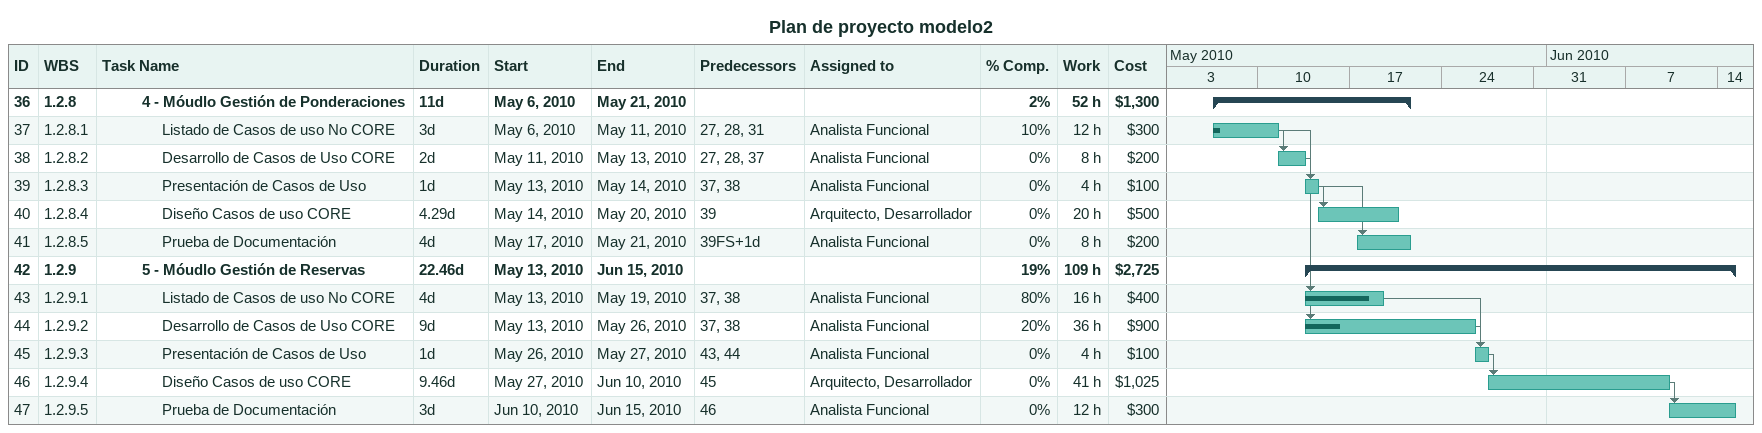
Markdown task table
Plan de proyecto modelo2

| ID | WBS | Task | Duration | Start | Finish | Predecessors | Resources | % complete | Work (h) | Cost ($) |
|---|---|---|---|---|---|---|---|---|---|---|
| 36 | 1.2.8 | **4 - Móudlo Gestión de Ponderaciones** | 11d | 2010-05-06 | 2010-05-21 |  |  | 2 | 52 | 1300 |
| 37 | 1.2.8.1 | Listado de Casos de uso No CORE | 3d | 2010-05-06 | 2010-05-11 | 27, 28, 31 | Analista Funcional | 10 | 12 | 300 |
| 38 | 1.2.8.2 | Desarrollo de Casos de Uso CORE | 2d | 2010-05-11 | 2010-05-13 | 27, 28, 37 | Analista Funcional | 0 | 8 | 200 |
| 39 | 1.2.8.3 | Presentación de Casos de Uso | 1d | 2010-05-13 | 2010-05-14 | 37, 38 | Analista Funcional | 0 | 4 | 100 |
| 40 | 1.2.8.4 | Diseño Casos de uso CORE | 4.29d | 2010-05-14 | 2010-05-20 | 39 | Arquitecto, Desarrollador | 0 | 20 | 500 |
| 41 | 1.2.8.5 | Prueba de Documentación | 4d | 2010-05-17 | 2010-05-21 | 39FS+1d | Analista Funcional | 0 | 8 | 200 |
| 42 | 1.2.9 | **5 - Móudlo Gestión de Reservas** | 22.46d | 2010-05-13 | 2010-06-15 |  |  | 19 | 109 | 2725 |
| 43 | 1.2.9.1 | Listado de Casos de uso No CORE | 4d | 2010-05-13 | 2010-05-19 | 37, 38 | Analista Funcional | 80 | 16 | 400 |
| 44 | 1.2.9.2 | Desarrollo de Casos de Uso CORE | 9d | 2010-05-13 | 2010-05-26 | 37, 38 | Analista Funcional | 20 | 36 | 900 |
| 45 | 1.2.9.3 | Presentación de Casos de Uso | 1d | 2010-05-26 | 2010-05-27 | 43, 44 | Analista Funcional | 0 | 4 | 100 |
| 46 | 1.2.9.4 | Diseño Casos de uso CORE | 9.46d | 2010-05-27 | 2010-06-10 | 45 | Arquitecto, Desarrollador | 0 | 41 | 1025 |
| 47 | 1.2.9.5 | Prueba de Documentación | 3d | 2010-06-10 | 2010-06-15 | 46 | Analista Funcional | 0 | 12 | 300 |
